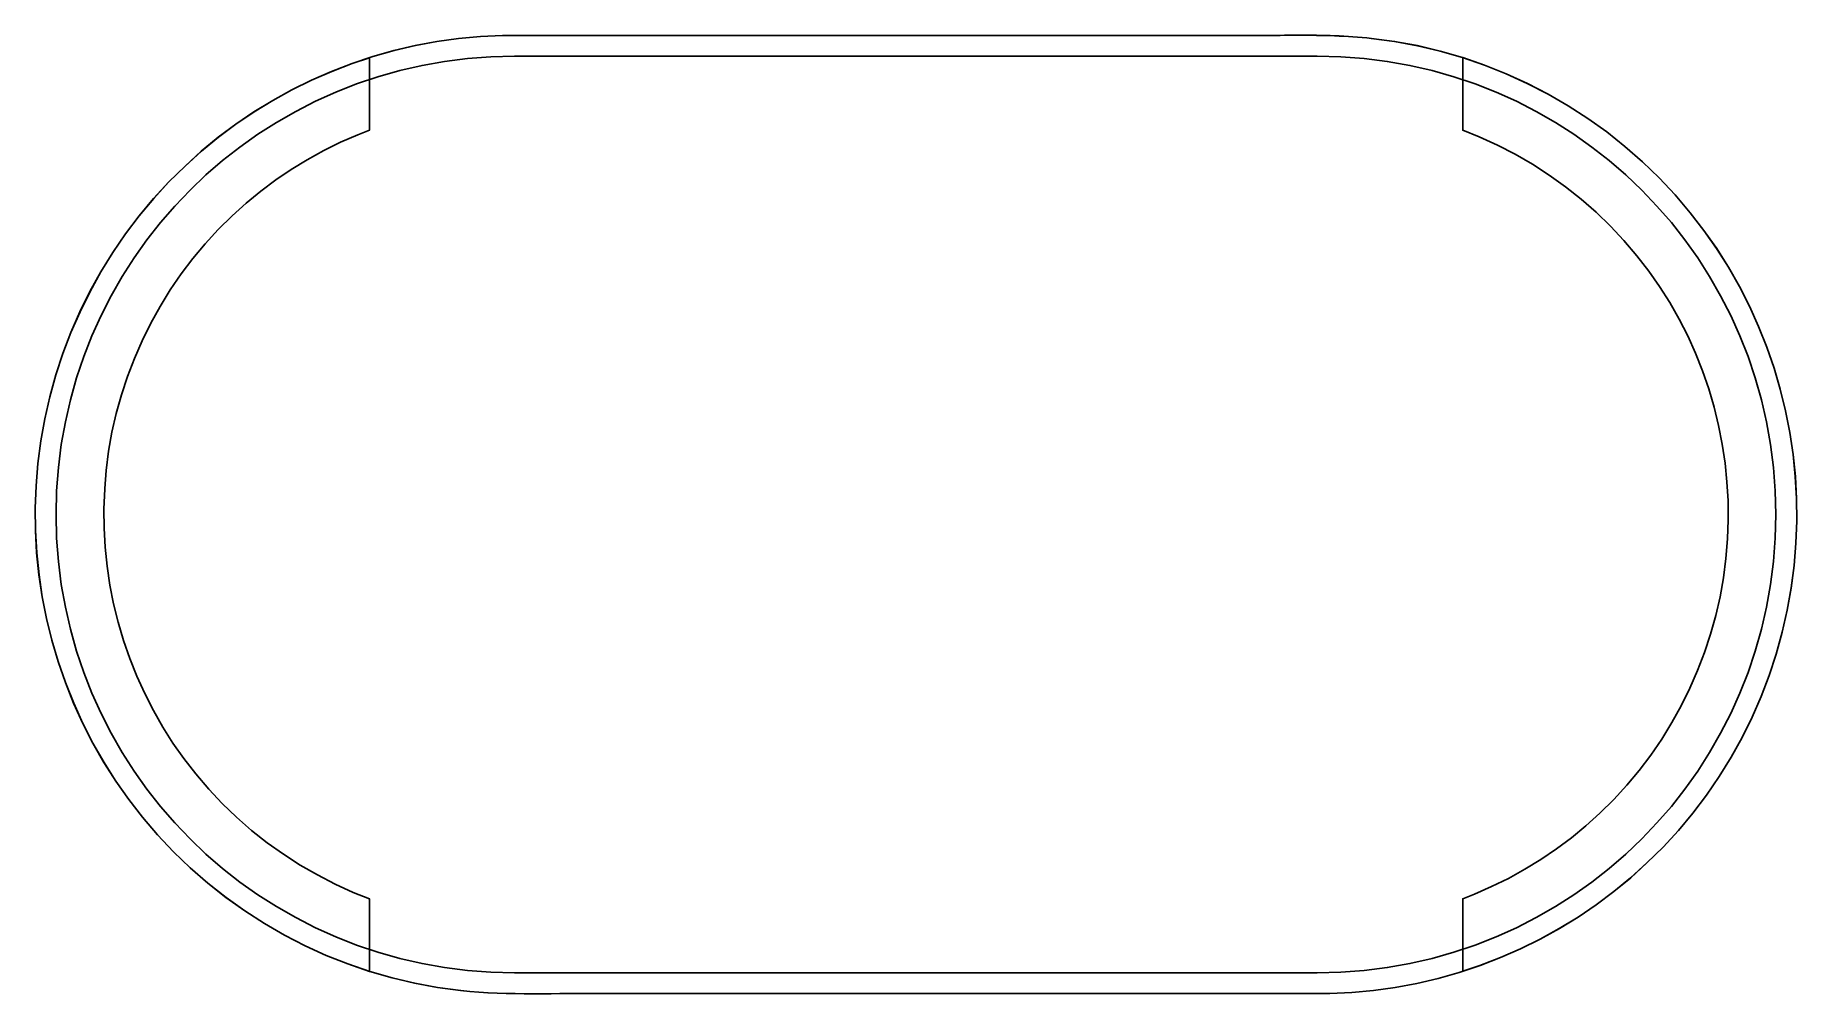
# Model space of a CAD drawing. Extents: x 0 to 154, y 0 to 84.
import ezdxf

# ---------------------------------------------------------------- set-up
doc = ezdxf.new("R2010")
doc.units = 0
for name, color, linetype in [('Base', 7, 'CONTINUOUS'), ('Support', 7, 'CONTINUOUS'), ('Wall', 7, 'CONTINUOUS')]:
    doc.layers.add(name, color=color, linetype=linetype)

msp = doc.modelspace()

# ---------------------------------------------------------------- linework, layer by layer
at = {"layer": 'Base', "color": 7}
msp.add_lwpolyline([(110.24753, 83.71806), (109.85395, 83.71733), (109.46095, 83.71533), (109.06855, 83.71333), (108.67675, 83.71033), (108.28556, 83.70733), (107.89501, 83.70433), (107.5051, 83.70133), (107.11584, 83.69833), (106.72725, 83.69533), (106.33934, 83.69333), (105.95212, 83.69233), (105.5656, 83.69211), (105.1798, 83.69308), (104.79473, 83.69508), (104.4104, 83.69908), (104.02683, 83.70508), (104.02583, 83.70509), (104.02483, 83.7051), (104.02383, 83.7051), (104.02283, 83.70511), (104.02183, 83.70512), (104.02083, 83.70512), (104.01983, 83.70512), (104.01883, 83.70512), (104.01783, 83.70512), (104.01683, 83.70512), (104.01583, 83.70512), (104.01483, 83.70511), (104.01383, 83.7051), (104.01283, 83.7051), (104.01183, 83.70509), (104.01083, 83.70508), (100.06465, 83.70408), (96.118547, 83.7035), (92.172263, 83.70348), (88.225926, 83.7039), (84.27954, 83.70461), (80.333106, 83.70547), (76.386624, 83.70635), (72.440097, 83.7071), (68.493526, 83.70759), (64.546913, 83.70766), (60.600259, 83.70719), (56.653565, 83.70619), (52.706834, 83.70419), (48.760066, 83.70119), (44.813263, 83.69719), (40.866427, 83.69219), (40.864827, 83.6922), (40.863227, 83.69221), (40.861627, 83.69223), (40.860027, 83.69223), (40.858427, 83.69224), (40.856827, 83.69225), (40.855227, 83.69225), (40.853627, 83.69225), (40.852027, 83.69225), (40.850427, 83.69225), (40.848827, 83.69224), (40.847227, 83.69223), (40.845627, 83.69223), (40.844027, 83.69221), (40.842427, 83.6922), (40.840827, 83.69219), (38.926472, 83.60689), (37.019937, 83.43144), (35.124817, 83.16725), (33.24471, 82.81574), (31.383209, 82.37834), (29.543911, 81.85646), (27.730411, 81.25152), (25.946304, 80.56494), (24.195187, 79.79814), (22.480655, 78.95253), (20.806303, 78.02955), (19.175727, 77.03059), (17.592522, 75.95709), (16.060285, 74.81047), (14.58261, 73.59214), (13.163093, 72.30352), (11.756564, 70.91703), (10.42084, 69.46481), (9.15775, 67.95069), (7.969088, 66.37852), (6.856683, 64.75213), (5.822351, 63.07537), (4.86791, 61.35206), (3.995178, 59.58606), (3.205971, 57.7812), (2.502106, 55.94132), (1.885401, 54.07026), (1.357672, 52.17186), (0.920738, 50.24996), (0.576413, 48.3084), (0.326518, 46.35101), (0.172869, 44.38164), (0.172864, 44.38152), (0.172861, 44.38141), (0.172859, 44.3813), (0.172859, 44.38119), (0.172861, 44.38109), (0.172863, 44.38099), (0.172866, 44.38088), (0.172869, 44.38077), (0.172872, 44.38066), (0.172875, 44.38054), (0.172877, 44.38041), (0.172879, 44.38028), (0.172879, 44.38014), (0.172877, 44.37998), (0.172874, 44.37982), (0.172869, 44.37964), (0.096877, 42.43745), (0.113419, 40.49528), (0.221404, 38.55701), (0.419742, 36.62653), (0.707341, 34.70774), (1.083112, 32.8045), (1.545961, 30.92072), (2.0948, 29.06027), (2.728537, 27.22704), (3.446081, 25.42493), (4.246342, 23.6578), (5.128228, 21.92957), (6.090649, 20.24409), (7.132515, 18.60528), (8.252734, 17.017), (9.450214, 15.48316), (10.764514, 13.93584), (12.153605, 12.45811), (13.613451, 11.05221), (15.140026, 9.7204), (16.729302, 8.46496), (18.377255, 7.28812), (20.079857, 6.19217), (21.833084, 5.17934), (23.632909, 4.2519), (25.475306, 3.41212), (27.35625, 2.66224), (29.271713, 2.00454), (31.217671, 1.44126), (33.190097, 0.97467), (35.184965, 0.60702), (37.198249, 0.34058), (37.995236, 0.26158), (38.790435, 0.19838), (39.583762, 0.14928), (40.375133, 0.11278), (41.164464, 0.08728), (41.951671, 0.07118), (42.736671, 0.06318), (43.519379, 0.06118), (44.299712, 0.06418), (45.077585, 0.07018), (45.852915, 0.07718), (46.625619, 0.08418), (47.395611, 0.08918), (48.162808, 0.09118), (48.927127, 0.08818), (49.688483, 0.07818), (49.689983, 0.07816), (49.691483, 0.07815), (49.692983, 0.07814), (49.694483, 0.07814), (49.695983, 0.07813), (49.697483, 0.07813), (49.698983, 0.07812), (49.700483, 0.07812), (49.701983, 0.07812), (49.703483, 0.07813), (49.704983, 0.07813), (49.706483, 0.07814), (49.707983, 0.07814), (49.709483, 0.07815), (49.710983, 0.07816), (49.712483, 0.07818), (53.665764, 0.07918), (57.619091, 0.07976), (61.572463, 0.07977), (65.52588, 0.07935), (69.479342, 0.07864), (73.432849, 0.07778), (77.386399, 0.0769), (81.339994, 0.07616), (85.293632, 0.07568), (89.247314, 0.07562), (93.201038, 0.0761), (97.154806, 0.0771), (101.10849, 0.0791), (105.06234, 0.0821), (109.01624, 0.0861), (112.97017, 0.0911), (112.97217, 0.09108), (112.97417, 0.09107), (112.97617, 0.09106), (112.97817, 0.09105), (112.98017, 0.09104), (112.98217, 0.09104), (112.98417, 0.09103), (112.98617, 0.09103), (112.98817, 0.09103), (112.99017, 0.09104), (112.99217, 0.09104), (112.99417, 0.09105), (112.99617, 0.09106), (112.99817, 0.09107), (113.00017, 0.09108), (113.00217, 0.0911), (114.91577, 0.1769), (116.82153, 0.35279), (118.71586, 0.61735), (120.59517, 0.96917), (122.45586, 1.40683), (124.29436, 1.9289), (126.10706, 2.53397), (127.89038, 3.22061), (129.64073, 3.98739), (131.35451, 4.83291), (133.02813, 5.75574), (134.658, 6.75446), (136.24053, 7.82764), (137.77213, 8.97387), (139.24921, 10.19172), (140.66818, 11.47978), (142.07475, 12.86622), (143.4105, 14.31841), (144.67362, 15.83251), (145.86229, 17.40467), (146.9747, 19.03107), (148.00904, 20.70784), (148.96347, 22.43116), (149.8362, 24.19718), (150.62539, 26.00206), (151.32925, 27.84196), (151.94594, 29.71304), (152.47365, 31.61145), (152.91058, 33.53336), (153.25489, 35.47493), (153.50478, 37.43231), (153.65842, 39.40166), (153.73422, 41.33744), (153.71822, 43.27326), (153.61137, 45.20525), (153.41478, 47.12957), (153.12953, 49.04236), (152.75668, 50.93977), (152.2973, 52.81794), (151.75246, 54.67303), (151.12323, 56.50116), (150.41069, 58.29851), (149.61589, 60.0612), (148.7399, 61.78538), (147.78381, 63.46721), (146.74867, 65.10283), (145.63556, 66.68838), (144.44554, 68.22001), (143.13067, 69.77573), (141.74035, 71.26156), (140.27864, 72.67521), (138.7496, 74.01441), (137.1573, 75.27686), (135.5058, 76.46028), (133.79917, 77.56238), (132.04147, 78.58087), (130.23677, 79.51347), (128.38913, 80.35789), (126.50261, 81.11185), (124.58128, 81.77305), (122.6292, 82.33922), (120.65044, 82.80806), (118.64907, 83.17729), (116.62913, 83.44462), (116.62926, 83.4445), (116.62938, 83.44437), (116.62951, 83.44425), (116.62963, 83.44412), (116.62976, 83.444), (116.62988, 83.44387), (116.63001, 83.44375), (116.63013, 83.44362), (116.63026, 83.4435), (116.63038, 83.44337), (116.63051, 83.44325), (116.63063, 83.44312), (116.63076, 83.443), (116.63088, 83.44287), (116.63101, 83.44275), (116.63113, 83.44262), (116.22935, 83.48402), (115.82799, 83.52132), (115.42706, 83.55462), (115.02658, 83.58422), (114.62654, 83.61022), (114.22698, 83.63282), (113.8279, 83.65232), (113.42932, 83.66892), (113.03125, 83.68272), (112.63369, 83.69402), (112.23667, 83.70302), (111.8402, 83.71002), (111.44429, 83.71502), (111.04895, 83.71802), (110.6542, 83.72002), (110.26004, 83.72039), (110.26004, 83.7204), (110.26004, 83.7204), (110.26003, 83.72041), (110.26003, 83.72041), (110.26003, 83.72041), (110.26002, 83.72042), (110.26002, 83.72042), (110.26002, 83.72043), (110.26001, 83.72043), (110.26001, 83.72043), (110.26001, 83.72044), (110.26, 83.72044), (110.26, 83.72045), (110.26, 83.72045), (110.25999, 83.72045)], close=True, dxfattribs=at)
at = {"layer": 'Support', "color": 7}
for points in [[(29.235423, 81.753709), (27.730606, 81.251416), (25.94622, 80.565153), (24.195422, 79.798274), (22.480798, 78.95233), (20.806482, 78.029389), (19.175573, 77.030484), (17.592725, 75.957164), (16.060518, 74.810465), (14.582572, 73.591935), (13.163021, 72.303642), (11.756388, 70.917161), (10.421069, 69.465054), (9.15758, 67.950934), (7.969023, 66.378422), (6.856429, 64.752163), (5.822383, 63.075263), (4.86792, 61.351855), (3.995105, 59.586071), (3.206006, 57.781012), (2.502173, 55.941332), (1.885156, 54.070127), (1.35754, 52.172054), (0.920874, 50.250206), (0.576192, 48.308206), (0.326595, 46.351221), (0.173116, 44.381832), (0.173116, 44.381313), (0.173116, 44.380797), (0.173116, 44.380282), (0.173116, 44.379763), (0.096635, 42.437248), (0.113171, 40.495246), (0.221175, 38.556863), (0.419613, 36.626749), (0.70745, 34.707485), (1.083138, 32.804761), (1.546159, 30.920636), (2.094963, 29.060298), (2.728516, 27.226815), (3.446301, 25.424844), (4.246252, 23.658036), (5.128369, 21.92946), (6.090584, 20.244276), (7.132381, 18.605103), (8.252726, 17.0171), (9.450069, 15.483337), (10.764718, 13.93563), (12.15378, 12.458197), (13.613639, 11.052095), (15.140161, 9.720394), (16.729211, 8.465158), (18.377173, 7.287974), (20.079911, 6.19244), (21.833292, 5.179562), (23.632666, 4.251986), (25.475447, 3.412252), (27.356469, 2.662422), (29.235423, 2.016971), (29.235423, 8.350964), (27.824141, 8.914236), (26.245943, 9.633055), (24.701334, 10.429901), (23.195483, 11.298581), (21.73459, 12.240127), (20.322274, 13.247819), (18.962667, 14.32216), (17.656286, 15.462673), (16.408301, 16.664146), (15.224394, 17.924012), (14.090096, 19.259841), (13.0545, 20.583789), (12.101587, 21.935651), (11.212752, 23.331963), (10.392647, 24.771667), (9.636621, 26.25373), (8.951391, 27.767332), (8.335925, 29.308848), (7.792806, 30.882907), (7.322034, 32.480231), (6.923608, 34.099772), (6.601664, 35.730679), (6.355684, 37.377092), (6.183602, 39.029187), (6.091618, 40.685415), (6.080249, 42.343712), (6.150529, 44.144636)], [(6.154146, 44.291913), (6.154146, 44.150322), (6.277136, 45.741954), (6.490043, 47.408004), (6.783048, 49.064232), (7.158219, 50.707027), (7.609355, 52.332249), (8.138521, 53.935769), (8.740035, 55.5119), (9.420097, 57.060644), (10.167855, 58.578381), (10.984342, 60.054775), (11.873177, 61.492415), (12.82609, 62.886645), (13.842049, 64.23023), (14.922087, 65.523694), (16.056384, 66.759793), (17.273364, 67.957135), (18.498095, 69.068179), (19.7559, 70.107391), (21.064347, 71.086143), (22.416202, 72.003916), (23.814567, 72.857613), (25.250138, 73.650328), (26.716714, 74.373281), (28.2205, 75.031123), (29.235423, 75.42283), (29.235423, 81.753709), (29.235423, 81.753709)]]:
    msp.add_lwpolyline(points, dxfattribs=at)
msp.add_lwpolyline([(124.595494, 81.767663), (124.595494, 75.43213), (126.035201, 74.85749), (127.619081, 74.134537), (129.167825, 73.334069), (130.67781, 72.459187), (132.14077, 71.513508), (133.554638, 70.502199), (134.919927, 69.41803), (136.228377, 68.273394), (137.47481, 67.068302), (138.660268, 65.798612), (139.796632, 64.455023), (140.822411, 63.132625), (141.771707, 61.783353), (142.654341, 60.388605), (143.470827, 58.950968), (144.220653, 57.476638), (144.902265, 55.964586), (145.513598, 54.425661), (146.052583, 52.857283), (146.519737, 51.265647), (146.914027, 49.652311), (147.234421, 48.025536), (147.478335, 46.382743), (147.648351, 44.734265), (147.740334, 43.084236), (147.751703, 41.431625), (147.687623, 39.75369), (147.552749, 38.041132), (147.341908, 36.375085), (147.046837, 34.718855), (146.673732, 33.076062), (146.22053, 31.451364), (145.69343, 29.84783), (145.089849, 28.271708), (144.411854, 26.72244), (143.66203, 25.205213), (142.845542, 23.726748), (141.960842, 22.292733), (141.003793, 20.896447), (139.990421, 19.552867), (138.911931, 18.261991), (137.771434, 17.023291), (136.554454, 15.824411), (135.335924, 14.714908), (134.076052, 13.679831), (132.765539, 12.699021), (131.416267, 11.781234), (130.019452, 10.925995), (128.588014, 10.134838), (127.117304, 9.411864), (125.613521, 8.751967), (124.595494, 8.360251), (124.595494, 2.02938), (126.10703, 2.533729), (127.890382, 3.220508), (129.640664, 3.987403), (131.354254, 4.832826), (133.028053, 5.755772), (134.657929, 6.75468), (136.240778, 7.827486), (137.77195, 8.973661), (139.249381, 10.19167), (140.668416, 11.479953), (142.07453, 12.866449), (143.410367, 14.318562), (144.673855, 15.832666), (145.862414, 17.404662), (146.974489, 19.030923), (148.009053, 20.707826), (148.963516, 22.431242), (149.836331, 24.197018), (150.62543, 26.002085), (151.329261, 27.84176), (151.945761, 29.712946), (152.473896, 31.611543), (152.910562, 33.533397), (153.254727, 35.47488), (153.50484, 37.432384), (153.658319, 39.401773), (153.734284, 41.337573), (153.718263, 43.273371), (153.611292, 45.205035), (153.414924, 47.129466), (153.129669, 49.042528), (152.756566, 50.939569), (152.297162, 52.818008), (151.752491, 54.673192), (151.123074, 56.500987), (150.410456, 58.298293), (149.615671, 60.060977), (148.739758, 61.78542), (147.783741, 63.466971), (146.748662, 65.103046), (145.635552, 66.688479), (144.445446, 68.220168), (143.130797, 69.77563), (141.740184, 71.261326), (140.278774, 72.675193), (138.749668, 74.014646), (137.157516, 75.277103), (135.50594, 76.460492), (133.799068, 77.562235), (132.041552, 78.580778), (130.237011, 79.513537), (128.389061, 80.357929), (126.502354, 81.111888), (124.595494, 81.767663)], close=True, dxfattribs=at)
msp.add_open_spline([(6.150529, 44.144636), (6.151092, 44.160996), (6.152218, 44.193715), (6.153424, 44.24281), (6.153906, 44.275546), (6.154146, 44.291913)], degree=3, knots=[0, 0, 0, 0, 0.049109, 0.098217, 0.147325, 0.147325, 0.147325, 0.147325], dxfattribs=at)
at = {"layer": 'Wall', "color": 7}
for points in [[(110.25453, 83.71994), (110.24213, 83.71694), (109.84888, 83.71642), (109.45562, 83.71442), (109.06339, 83.71242), (108.67169, 83.70942), (108.2805, 83.70642), (107.88982, 83.70342), (107.49967, 83.70042), (107.11054, 83.69742), (106.72194, 83.69442), (106.33385, 83.69242), (105.94679, 83.69142), (105.56025, 83.69091), (105.17474, 83.69191), (104.78924, 83.69391), (104.40528, 83.69791), (104.02133, 83.70391), (104.02033, 83.70391), (104.01981, 83.70391), (104.01881, 83.70391), (104.01781, 83.70391), (104.01681, 83.70391), (104.01581, 83.70391), (104.01481, 83.70391), (104.01381, 83.70391), (104.01281, 83.70391), (104.01181, 83.70391), (104.00981, 83.70391), (104.00881, 83.70391), (104.00781, 83.70391), (104.00681, 83.70391), (104.00581, 83.70391), (104.00481, 83.70391), (100.0588, 83.70291), (96.112911, 83.70239), (92.166381, 83.70239), (88.22037, 83.70291), (84.273839, 83.70343), (80.327312, 83.70443), (76.380781, 83.70643), (72.434254, 83.70695), (68.487724, 83.70746), (64.541166, 83.70746), (60.594636, 83.70695), (56.64759, 83.70643), (52.701062, 83.70343), (48.754016, 83.70043), (44.807486, 83.69643), (40.860439, 83.69143), (40.858939, 83.69143), (40.857339, 83.69143), (40.855739, 83.69194), (40.854239, 83.69194), (40.852639, 83.69194), (40.851039, 83.69194), (40.849439, 83.69194), (40.847839, 83.69194), (40.845739, 83.69194), (40.843639, 83.69194), (40.842039, 83.69194), (40.840439, 83.69194), (40.838839, 83.69194), (40.837339, 83.69143), (40.835739, 83.69143), (40.834139, 83.69143), (38.919527, 83.60613), (37.013183, 83.43095), (35.118208, 83.16688), (33.237703, 82.81496), (31.376317, 82.37778), (29.537153, 81.85585), (27.723828, 81.25072), (25.939439, 80.56445), (24.188643, 79.79758), (22.474019, 78.95215), (20.799702, 78.02921), (19.168794, 77.02979), (17.585945, 75.95647), (16.053739, 74.80977), (14.575793, 73.59175), (13.156241, 72.30294), (11.749609, 70.91646), (10.41429, 69.46436), (9.150813, 67.95024), (7.962256, 66.37772), (6.849662, 64.75147), (5.815617, 63.07457), (4.861153, 61.35167), (3.988338, 59.58537), (3.199239, 57.78083), (2.495406, 55.94063), (1.878389, 54.06995), (1.350773, 52.17136), (0.914107, 50.24951), (0.569424, 48.30802), (0.319827, 46.35052), (0.165831, 44.38113), (0.165831, 44.38062), (0.165831, 44.3801), (0.165831, 44.37958), (0.165831, 44.37906), (0.089867, 42.43707), (0.106403, 40.49455), (0.214407, 38.55668), (0.412844, 36.62605), (0.700682, 34.70731), (1.076371, 32.80406), (1.539392, 30.91994), (2.088196, 29.05958), (2.721749, 27.22663), (3.439534, 25.42415), (4.239485, 23.65734), (5.121602, 21.92877), (6.083817, 20.24358), (7.125614, 18.60494), (8.245959, 17.01641), (9.443302, 15.48264), (10.757938, 13.93544), (12.147001, 12.4575), (13.60686, 11.05138), (15.133381, 9.71968), (16.722432, 8.46447), (18.370393, 7.28778), (20.073132, 6.19172), (21.826513, 5.17887), (23.625886, 4.25129), (25.468668, 3.41153), (27.349689, 2.6617), (29.264817, 2.00387), (31.210952, 1.4406), (33.183442, 0.97395), (35.178152, 0.60655), (37.191467, 0.33991), (37.988318, 0.26081), (38.783618, 0.19781), (39.576849, 0.14871), (40.368533, 0.11201), (41.157632, 0.08671), (41.944664, 0.07071), (42.72963, 0.06271), (43.512526, 0.05971), (44.292841, 0.06271), (45.070573, 0.06871), (45.846236, 0.07571), (46.618798, 0.08171), (47.388775, 0.08771), (48.156173, 0.09071), (48.920467, 0.08771), (49.68166, 0.07741), (49.68326, 0.07741), (49.68486, 0.07741), (49.68646, 0.07741), (49.68806, 0.07741), (49.68966, 0.07741), (49.69066, 0.07741), (49.69276, 0.07741), (49.69436, 0.07741), (49.69586, 0.07741), (49.69746, 0.07741), (49.69906, 0.07741), (49.70066, 0.07741), (49.70226, 0.07741), (49.70386, 0.07741), (49.70546, 0.07741), (49.70706, 0.07741), (53.660308, 0.07741), (57.613553, 0.07741), (61.566801, 0.07741), (65.520049, 0.07741), (69.47381, 0.07741), (73.427058, 0.07741), (77.380822, 0.07741), (81.33407, 0.07741), (85.287834, 0.07741), (89.241596, 0.07741), (93.195359, 0.07741), (97.149123, 0.07741), (101.10276, 0.08041), (105.05652, 0.08341), (109.01081, 0.08741), (112.96457, 0.09241), (112.96657, 0.09241), (112.96857, 0.09241), (112.97057, 0.09241), (112.97357, 0.09241), (112.97557, 0.09241), (112.97757, 0.09241), (112.97957, 0.09241), (112.98157, 0.09241), (112.98357, 0.09241), (112.98557, 0.09241), (112.98757, 0.09241), (112.98957, 0.09241), (112.99157, 0.09241), (112.99357, 0.09241), (112.99657, 0.09241), (112.99857, 0.09241), (114.91215, 0.17821), (116.81798, 0.35442), (118.71192, 0.619), (120.59139, 0.97093), (122.45226, 1.40863), (124.29039, 1.93057), (126.1032, 2.5357), (127.88655, 3.22195), (129.63683, 3.98884), (131.35094, 4.83427), (133.02422, 5.75721), (134.6541, 6.75612), (136.23695, 7.82943), (137.76864, 8.9756), (139.24555, 10.19311), (140.66458, 11.48139), (142.07121, 12.86789), (143.40654, 14.31997), (144.67002, 15.83411), (145.85858, 17.4061), (146.97117, 19.03286), (148.00522, 20.70926), (148.95968, 22.43268), (149.8325, 24.19896), (150.6216, 26.0035), (151.32543, 27.8437), (151.94245, 29.71439), (152.47006, 31.61299), (152.90673, 33.53483), (153.25141, 35.47632), (153.50101, 37.43382), (153.65449, 39.40321), (153.73049, 41.33901), (153.71449, 43.27481), (153.60752, 45.20699), (153.41115, 47.1309), (153.1259, 49.04396), (152.75279, 50.94152), (152.29339, 52.81944), (151.74872, 54.67463), (151.11982, 56.50294), (150.4072, 58.30025), (149.61242, 60.06293), (148.7365, 61.78686), (147.77997, 63.46892), (146.74489, 65.10448), (145.63178, 66.68992), (144.44167, 68.2216), (143.12703, 69.77707), (141.73693, 71.26328), (140.275, 72.67663), (138.7459, 74.01608), (137.15375, 75.27854), (135.50217, 76.46193), (133.7953, 77.56419), (132.03778, 78.58221), (130.23324, 79.51497), (128.38529, 80.35937), (126.4991, 81.11332), (124.57777, 81.77478), (122.62543, 82.34064), (120.64674, 82.80986), (118.64532, 83.17883), (116.6258, 83.446), (116.6258, 83.44548), (116.62632, 83.44548), (116.62632, 83.44496), (116.62683, 83.44496), (116.62683, 83.44445), (116.62735, 83.44445), (116.62735, 83.44393), (116.22583, 83.48583), (115.8243, 83.52303), (115.42329, 83.55613), (115.0228, 83.58553), (114.62282, 83.61193), (114.22336, 83.63463), (113.82442, 83.65373), (113.42548, 83.67023), (113.02757, 83.68423), (112.63018, 83.69563), (112.23279, 83.70463), (111.83643, 83.71163), (111.44059, 83.71663), (111.04526, 83.71963), (110.65045, 83.72163)], [(41.906888, 81.89008), (44.094352, 81.89008), (46.281815, 81.89008), (48.469279, 81.89008), (50.65674, 81.89008), (52.844204, 81.89008), (55.031668, 81.89008), (57.219132, 81.89008), (59.406596, 81.89008), (61.594057, 81.89008), (63.782039, 81.89008), (65.969501, 81.89008), (68.156964, 81.89008), (70.344428, 81.89008), (72.531892, 81.89008), (74.719356, 81.89008), (76.906817, 81.89008), (79.094281, 81.89008), (81.281745, 81.89008), (83.469209, 81.89008), (85.656673, 81.89008), (87.844136, 81.89008), (90.031598, 81.89008), (92.219062, 81.89008), (94.407041, 81.89008), (96.594505, 81.89008), (98.781966, 81.89008), (100.96931, 81.89008), (103.15677, 81.89008), (105.34423, 81.89008), (107.5317, 81.89008), (109.71916, 81.89008), (111.90662, 81.89008), (113.9711, 81.83788), (116.00767, 81.68388), (118.01426, 81.43067), (119.98778, 81.07979), (121.92617, 80.63485), (123.82682, 80.09741), (125.68769, 79.47006), (127.50567, 78.75589), (129.27817, 77.95698), (131.00365, 77.07589), (132.67848, 76.11471), (134.30112, 75.07653), (135.86898, 73.96342), (137.37897, 72.77797), (138.82901, 71.52274), (140.21652, 70.19983), (141.53944, 68.81232), (142.79466, 67.36176), (143.98012, 65.85177), (145.09323, 64.28443), (146.13192, 62.66179), (147.09259, 60.98644), (147.97419, 59.26148), (148.77311, 57.48846), (149.48727, 55.67048), (150.11411, 53.81013), (150.65154, 51.90947), (151.09699, 49.97109), (151.44736, 47.99705), (151.70109, 45.99097), (151.85457, 43.9544), (151.90677, 41.88993), (151.85457, 39.82546), (151.70109, 37.78889), (151.44736, 35.78229), (151.09699, 33.80877), (150.65154, 31.87038), (150.11411, 29.96972), (149.48727, 28.10885), (148.77311, 26.29087), (147.97419, 24.51837), (147.09259, 22.79289), (146.13192, 21.11808), (145.09323, 19.49542), (143.98012, 17.92758), (142.79466, 16.41757), (141.53944, 14.96755), (140.21652, 13.58002), (138.82901, 12.25711), (137.37897, 11.0019), (135.86898, 9.81643), (134.30112, 8.70333), (132.67848, 7.66463), (131.00365, 6.70395), (129.27817, 5.82236), (127.50567, 5.02345), (125.68769, 4.30929), (123.82682, 3.68244), (121.92617, 3.14501), (119.98778, 2.69956), (118.01426, 2.3492), (116.00767, 2.09547), (113.9711, 1.94145), (111.90662, 1.88975), (109.71916, 1.88975), (107.5317, 1.88975), (105.34423, 1.88975), (103.15677, 1.88975), (100.96931, 1.88975), (98.781966, 1.88975), (96.594505, 1.88975), (94.407041, 1.88975), (92.219062, 1.88975), (90.031598, 1.88975), (87.844136, 1.88975), (85.656673, 1.88975), (83.469209, 1.88975), (81.281745, 1.88975), (79.094281, 1.88975), (76.906817, 1.88975), (74.719356, 1.88975), (72.531892, 1.88975), (70.344428, 1.88975), (68.156964, 1.88975), (65.969501, 1.88975), (63.782039, 1.88975), (61.594057, 1.88975), (59.406596, 1.88975), (57.219132, 1.88975), (55.031668, 1.88975), (52.844204, 1.88975), (50.65674, 1.88975), (48.469279, 1.88975), (46.281815, 1.88975), (44.094352, 1.88975), (41.906888, 1.88975), (39.842415, 1.94145), (37.805846, 2.09547), (35.799251, 2.3492), (33.825727, 2.69956), (31.887344, 3.14501), (29.986686, 3.68244), (28.125816, 4.30929), (26.30784, 5.02345), (24.535339, 5.82236), (22.809863, 6.70395), (21.13503, 7.66463), (19.51239, 8.70333), (17.944527, 9.81643), (16.434541, 11.0019), (14.984501, 12.25711), (13.596988, 13.58002), (12.274072, 14.96755), (11.018851, 16.41757), (9.833399, 17.92758), (8.720297, 19.49542), (7.6816, 21.11808), (6.720935, 22.79289), (5.839335, 24.51837), (5.040418, 26.29087), (4.326249, 28.10885), (3.699414, 29.96972), (3.161979, 31.87038), (2.716529, 33.80877), (2.366162, 35.78229), (2.112431, 37.78889), (1.958435, 39.82546), (1.906759, 41.88993), (1.958435, 43.9544), (2.112431, 45.99097), (2.366162, 47.99705), (2.716529, 49.97109), (3.161979, 51.90947), (3.699414, 53.81013), (4.326249, 55.67048), (5.040418, 57.48846), (5.839335, 59.26148), (6.720935, 60.98644), (7.6816, 62.66179), (8.720297, 64.28443), (9.833399, 65.85177), (11.018851, 67.36176), (12.274072, 68.81232), (13.596988, 70.19983), (14.984501, 71.52274), (16.434541, 72.77797), (17.944527, 73.96342), (19.51239, 75.07653), (21.13503, 76.11471), (22.809863, 77.07589), (24.535339, 77.95698), (26.30784, 78.75589), (28.125816, 79.47006), (29.986686, 80.09741), (31.887344, 80.63485), (33.825727, 81.07979), (35.799251, 81.43067), (37.805846, 81.68388), (39.842415, 81.83788)]]:
    msp.add_lwpolyline(points, close=True, dxfattribs=at)

doc.saveas('drawing.dxf')
